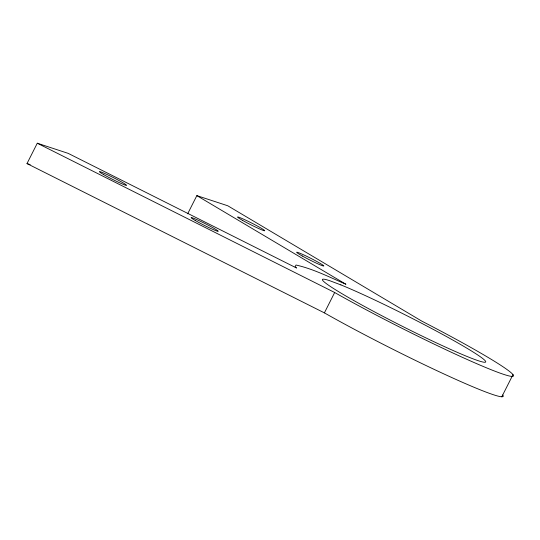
<?xml version="1.0" encoding="UTF-8"?>
<svg xmlns="http://www.w3.org/2000/svg" width="540" height="540" viewBox="0 0 540 540"><rect width="100%" height="100%" fill="white"/><g stroke="black" fill="none" stroke-linecap="round" stroke-linejoin="round"><path stroke-width="0.81" d="M502.713 394.983A122.607 7.702 26.8 0 1 445.473 374.666A122.607 7.702 26.8 0 1 324.392 312.876L27 163.58L37.287 143.222L68.141 153.353L296.534 268.009L295.097 266.807L296.001 265.012C313.457 268.967 329.569 277.216 345.924 284.256L196.85 195.622L187.663 213.8M324.392 312.876L334.672 292.511A122.607 7.702 26.8 0 0 503.827 374.416A122.607 7.702 26.8 0 0 421.774 321.118L227.786 205.781L196.85 195.622M501.808 396.779L513 374.625M27 163.58L30.166 164.619M37.287 143.222L334.672 292.511M340.889 284.897L329.65 280.672A91.415 5.738 26.8 0 0 405.02 327.632A91.415 5.738 26.8 0 0 477.623 354.908A91.415 5.738 26.8 0 0 340.889 284.897M103.505 174.501A15.235 0.959 26.8 0 0 126.151 185.375A15.235 0.959 26.8 0 0 109.181 175.554A15.235 0.959 26.8 0 0 103.505 174.501M195.224 220.469A15.235 0.959 26.8 0 0 217.87 231.336A15.235 0.959 26.8 0 0 200.9 221.522A15.235 0.959 26.8 0 0 195.224 220.469M242.507 220.347A15.235 0.959 26.8 0 0 264.553 230.776A15.235 0.959 26.8 0 0 246.321 220.435A15.235 0.959 26.8 0 0 242.507 220.347M302.413 256.061A15.235 0.959 26.8 0 0 323.777 266.018A15.235 0.959 26.8 0 0 304.479 255.251A15.235 0.959 26.8 0 0 302.413 256.061"/></g></svg>
